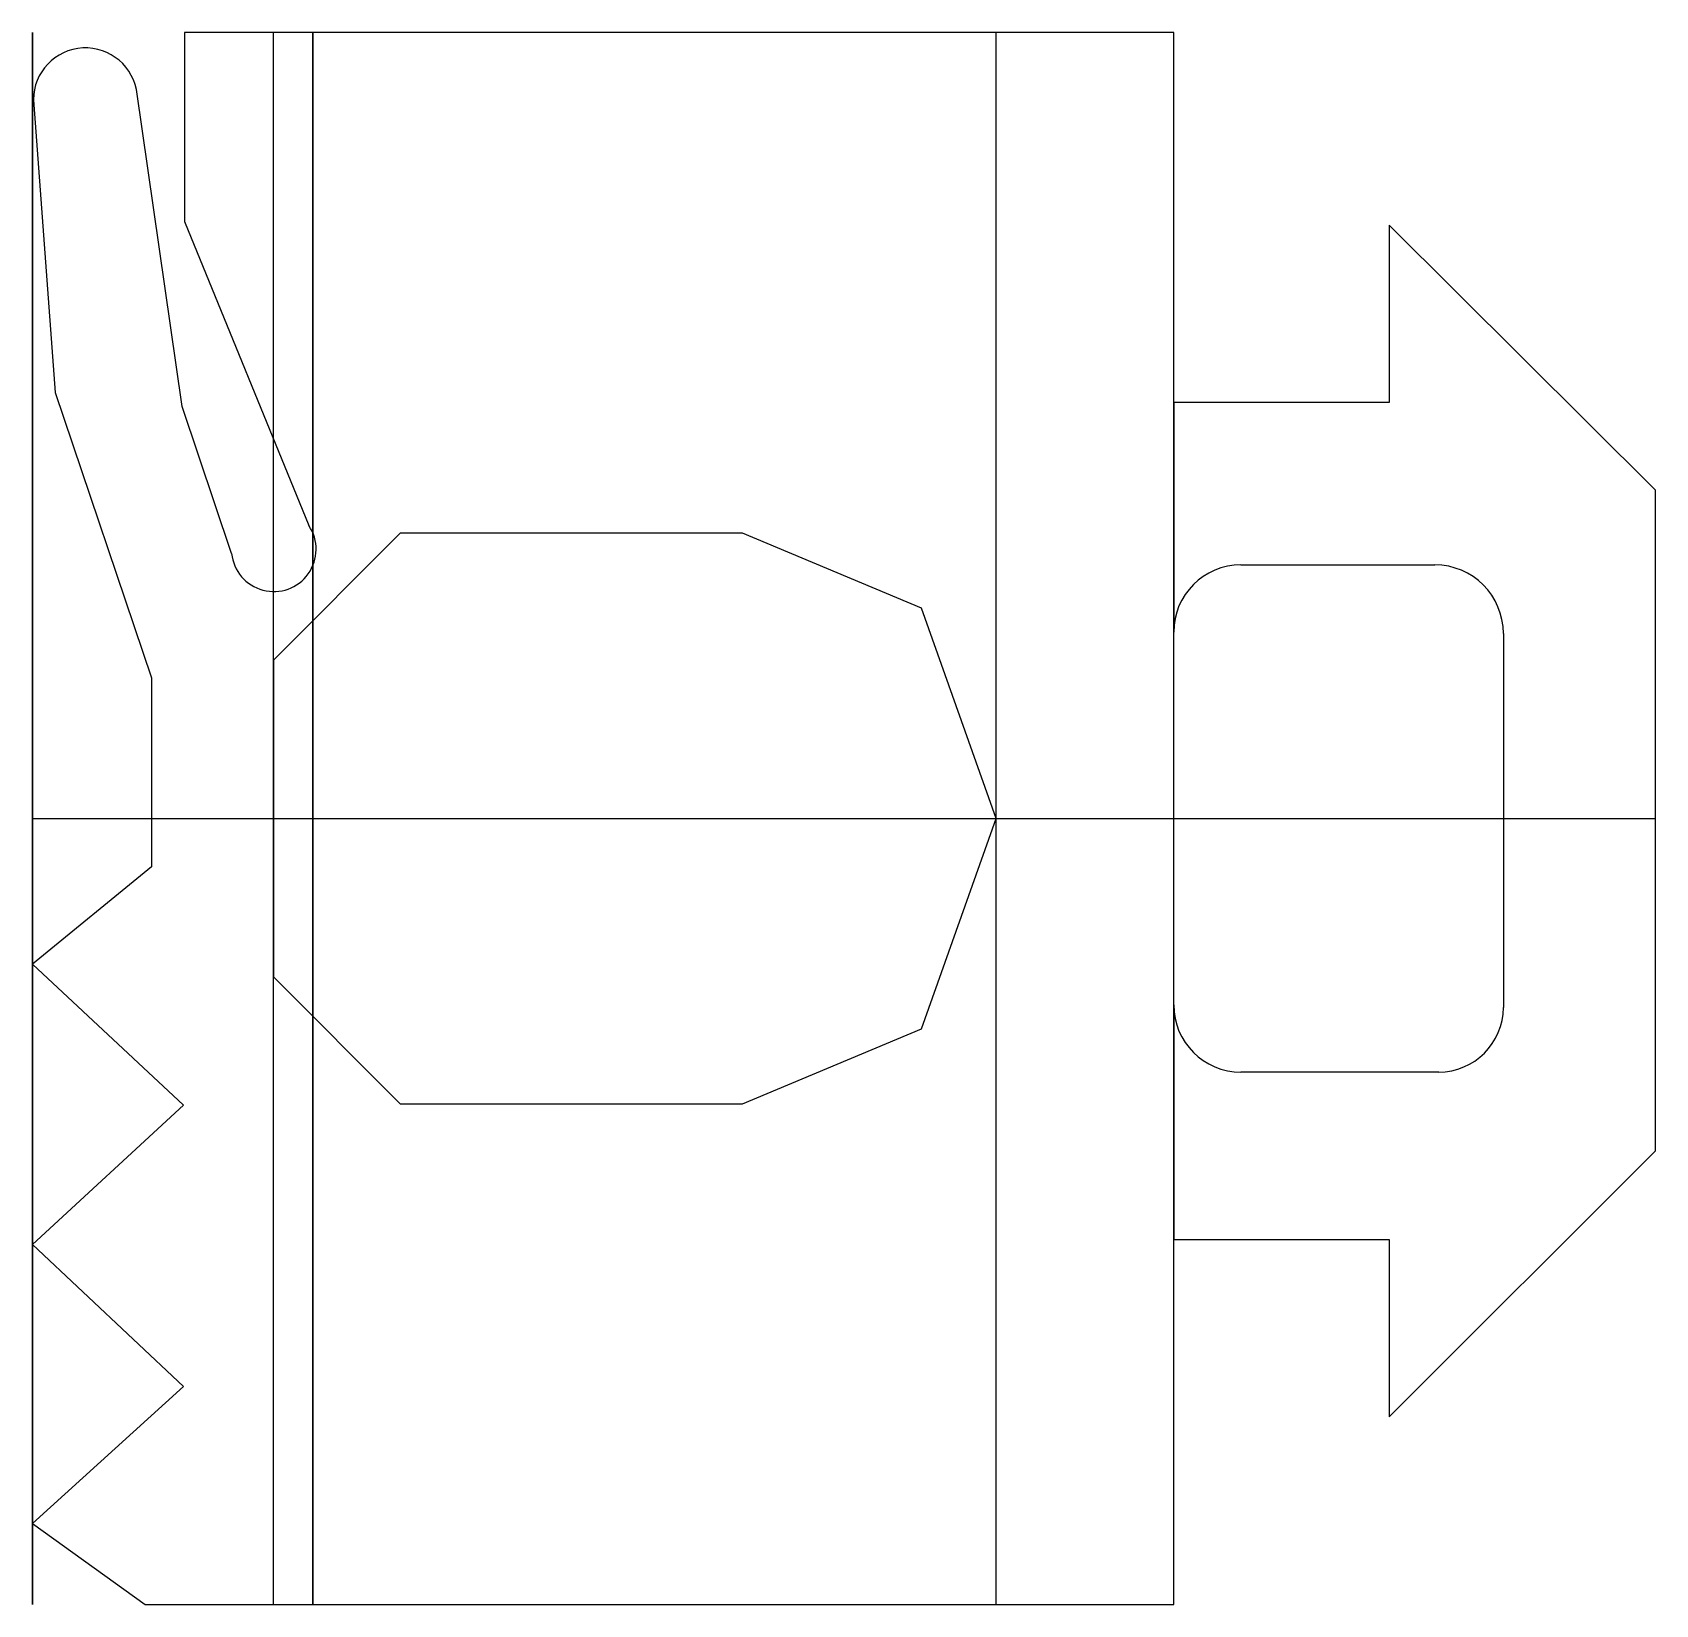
# Model space of a CAD drawing. Extents: x -9 to 3.8, y -6.2 to 6.2.
import ezdxf

# ---------------------------------------------------------------- set-up
doc = ezdxf.new("R2010")
doc.units = 0
doc.layers.get('0').update_dxf_attribs({"linetype": 'CONTINUOUS'})

msp = doc.modelspace()

# ---------------------------------------------------------------- linework, layer by layer
at = {"linetype": 'CONTINUOUS'}
for p, q in [((-9, 6.2), (-9, -6.2)), ((-9, -6.2), (-9, 6.2)), ((-6.79, 6.2), (-7.8, 6.2)), ((-7.8, 6.2), (-7.8, 4.71)), ((-7.1, -6.2), (-7.1, 6.2)), ((-6.79, -6.2), (-6.79, 6.2)), ((0, 6.2), (-6.79, 6.2)), ((-6.79, 6.2), (-6.79, -6.2)), ((-6.79, -6.2), (-6.79, 6.2)), ((-6.79, -6.2), (-6.79, 6.2)), ((-1.4, -6.2), (-1.4, 6.2)), ((0, -6.2), (0, 6.2)), ((0, 3.28), (0, 6.2)), ((-7.82, 3.25), (-8.18, 5.75)), ((-8.99, 5.63), (-8.82, 3.36)), ((-7.8, 4.71), (-6.82, 2.31)), ((0, -4.72), (0, 4.68)), ((3.8, 2.59), (1.7, 4.68)), ((1.7, 4.68), (1.7, 3.28)), ((-8.82, 3.36), (-8.06, 1.11)), ((-7.43, 2.09), (-7.82, 3.25)), ((0, 1.47), (0, 3.28)), ((1.7, 3.28), (0, 3.28)), ((0, 3.28), (0, 1.47)), ((3.8, -2.62), (3.8, 2.59)), ((-6.1, 2.25), (-7.1, 1.25)), ((-3.4, 2.25), (-6.1, 2.25)), ((-1.99, 1.66), (-3.4, 2.25)), ((0.53, 2), (2.06, 2)), ((-1.4, 0), (-1.99, 1.66)), ((0, -1.53), (0, 1.47)), ((2.6, 1.46), (2.6, -1.49)), ((-7.1, 1.25), (-7.1, -1.25)), ((-8.06, 1.11), (-8.06, -0.38)), ((-9, 0), (3.8, 0)), ((-9, 0), (-6.79, 0)), ((-1.99, -1.66), (-1.4, 0)), ((0, 0), (3.8, 0)), ((-8.06, -0.38), (-9, -1.15)), ((-9, -1.15), (-7.81, -2.26)), ((-7.1, -1.25), (-6.1, -2.25)), ((0, -1.47), (0, -3.32)), ((0, -3.3), (0, -1.53)), ((-3.4, -2.25), (-1.99, -1.66)), ((2.09, -2), (0.53, -2)), ((-7.81, -2.26), (-9, -3.36)), ((-6.1, -2.25), (-3.4, -2.25)), ((1.7, -4.72), (3.8, -2.62)), ((0, -6.2), (0, -3.3)), ((0, -3.32), (1.7, -3.32)), ((1.7, -3.32), (1.7, -4.72)), ((-9, -3.36), (-7.81, -4.48)), ((-7.81, -4.48), (-9, -5.56)), ((-9, -5.56), (-8.11, -6.2)), ((-8.11, -6.2), (-6.79, -6.2)), ((-6.79, -6.2), (0, -6.2))]:
    msp.add_line(p, q, dxfattribs=at)
for centre, radius, start, end in [((-8.582, 5.668), 0.41, 11.4741, 185.3798), ((-7.097, 2.124), 0.334, 185.7812, 33.883), ((0.53, 1.47), 0.53, 90, 180), ((2.06, 1.46), 0.54, 0, 90), ((0.53, -1.47), 0.53, 180, 270), ((2.09, -1.49), 0.51, 270, 0)]:
    msp.add_arc(centre, radius, start, end, dxfattribs=at)

doc.saveas('drawing.dxf')
